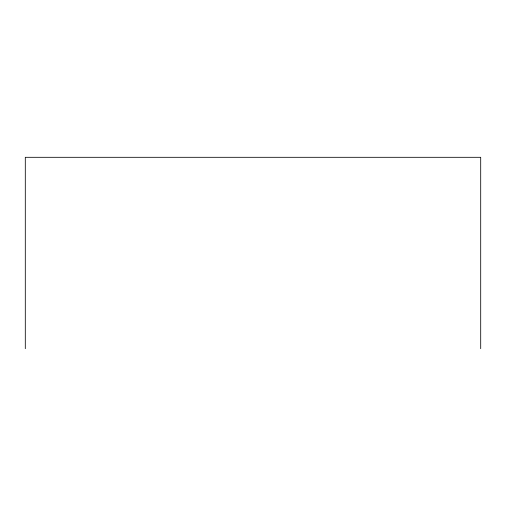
<?xml version="1.0" encoding="UTF-8"?>
<svg xmlns="http://www.w3.org/2000/svg" width="506" height="506" viewBox="0 0 506 506"><rect width="100%" height="100%" fill="white"/><g stroke="black" fill="none" stroke-linecap="round" stroke-linejoin="round"><path stroke-width="0.76" d="M480.7 348.691L480.7 157.309L25.3 157.309L25.3 348.691"/></g></svg>
